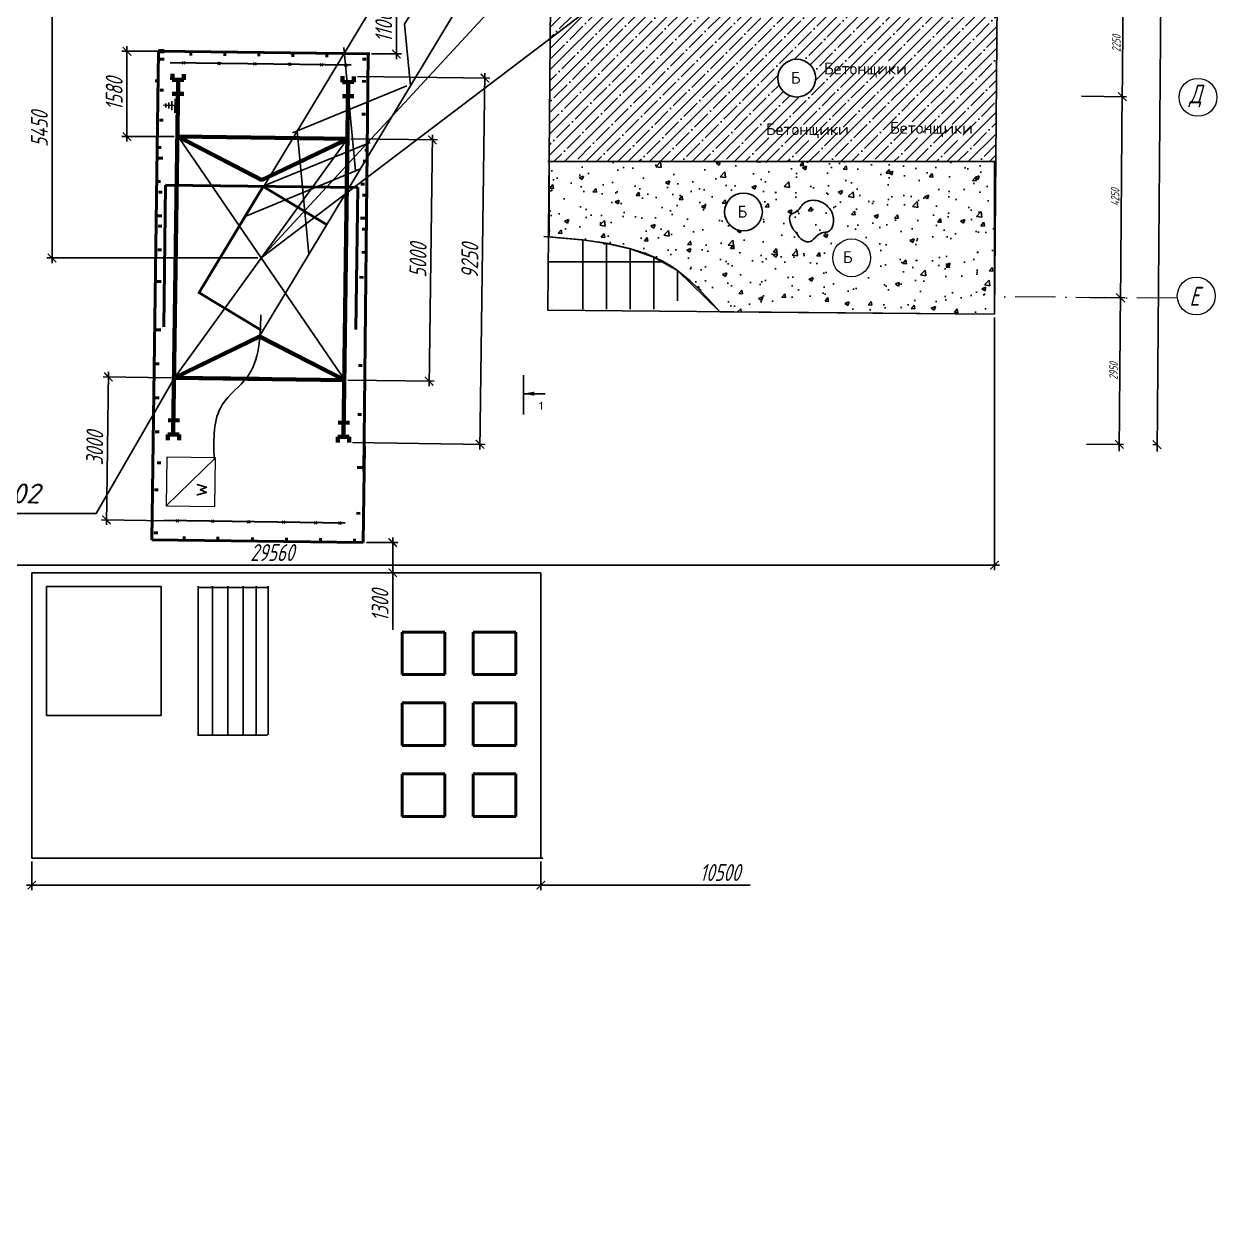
# Model space of a CAD drawing. Header units: millimetres. Extents: x 5763 to 12018931, y 39842 to 3600577.
# Drawn here: x 733478 to 768769, y 884506 to 920194 of the extents above; entities that cross this region are included whole.
import ezdxf

# ---------------------------------------------------------------- set-up
doc = ezdxf.new("R2010")
doc.units = ezdxf.units.MM
doc.linetypes.add('ACAD_ISO10W100', pattern=[18, 12, -3, 0, -3])
doc.linetypes.add('HIDDEN', pattern=[9.525, 6.35, -3.175])
for name, color, linetype in [('!Форматы', 7, 'Continuous'), ('Архитектура', 7, 'Continuous'), ('доп сетки', 120, 'Continuous'), ('Размеры', 7, 'Continuous'), ('тонкие', 2, 'Continuous'), ('штриховка', 7, 'Continuous')]:
    doc.layers.add(name, color=color, linetype=linetype)
for name, color, linetype, lineweight in [('0.25', 7, 'Continuous', 25), ('0.3', 7, 'Continuous', 30), ('0.35', 7, 'Continuous', 35), ('0.5', 7, 'Continuous', 50), ('0.7', 7, 'Continuous', 70), ('основная_02мм', 151, 'Continuous', 20)]:
    doc.layers.add(name, color=color, linetype=linetype, lineweight=lineweight)
doc.styles.add('ISOCPEUR', font='isocpeur.ttf')
doc.styles.get("Standard").update_dxf_attribs({"font": 'romans.shx', "width": 0.7, "oblique": 15, "height": 500})
doc.styles.add('VSSP_ROMANS07', font='romans.shx', dxfattribs={"width": 0.7, "oblique": 15, "height": 250})
doc.styles.add('мой', font='txt.shx', dxfattribs={"width": 0.6, "oblique": 15, "height": 3.5})
doc.dimstyles.new('ISO-25', dxfattribs={"dimtxt": 500, "dimasz": 250, "dimexe": 150, "dimexo": 100, "dimgap": 125, "dimtad": 1, "dimtxsty": 'Standard', "dimblk": 'ARCHTICK', "dimcen": 25, "dimdle": 150, "dimadec": 0, "dimazin": 0, "dimtfac": 1, "dimtmove": 0, "dimatfit": 3, "dimfxl": 1, "dimarcsym": 0})
doc.dimstyles.new('VSSP-100', dxfattribs={"dimscale": 100, "dimtxt": 2.5, "dimasz": 2.5, "dimexe": 1.25, "dimexo": 0.625, "dimtad": 1, "dimdec": 0, "dimrnd": 0.001, "dimzin": 1, "dimtxsty": 'VSSP_ROMANS07', "dimblk": 'OBLIQUE', "dimcen": 2.5, "dimdle": 2, "dimaunit": 1, "dimadec": 3, "dimazin": 2, "dimtfac": 1, "dimtdec": 0, "dimtix": 1, "dimtmove": 2, "dimatfit": 3, "dimldrblk": 'OBLIQUE', "dimfxl": 1.25, "dimtolj": 1, "dimtzin": 0, "dimarcsym": 0})

# ---------------------------------------------------------------- blocks, each defined once
blk = doc.blocks.new('_OBLIQUE')
at = {"color": 0, "linetype": 'ByBlock'}
blk.add_line((-0.5, -0.5), (0.5, 0.5), dxfattribs=at)
blk = doc.blocks.new('*D278')
at = {"layer": 'Defpoints', "color": 0, "transparency": 16777216}
for p in [(767263, 938407), (767001, 907746), (767001, 907746)]:
    blk.add_point(p, dxfattribs=at)
at = {"layer": 'Архитектура', "color": 0, "lineweight": -2, "transparency": 16777216}
for p, q in [((767265, 938607), (767000, 907546)), ((767263, 938407), (767388, 938406)), ((767001, 907746), (766876, 907747))]:
    blk.add_line(p, q, dxfattribs=at)
at = {"layer": 'Архитектура', "color": 0, "lineweight": -2, "transparency": 16777216, "xscale": 250, "yscale": 250, "zscale": 250}
for p, rotation in [((767263, 938407), 89.51016784393425), ((767001, 907746), 269.5101678439343)]:
    blk.add_blockref('_OBLIQUE', p, dxfattribs=dict(at, rotation=rotation))
at = {"layer": 'Архитектура', "color": 0, "lineweight": 20, "transparency": 16777216, "insert": (766945, 923078), "char_height": 250, "attachment_point": 5, "rotation": 89.5102, "style": 'VSSP_ROMANS07'}
blk.add_mtext('\\A1;21900', dxfattribs=at)
blk = doc.blocks.new('*D279')
at = {"layer": 'Defpoints', "color": 0, "transparency": 16777216}
for p in [(767263, 938407), (767001, 907746), (767001, 907746)]:
    blk.add_point(p, dxfattribs=at)
at = {"layer": 'Архитектура', "color": 0, "lineweight": -2, "transparency": 16777216}
for p, q in [((767265, 938607), (767000, 907546)), ((767263, 938407), (767388, 938406)), ((767001, 907746), (766876, 907747))]:
    blk.add_line(p, q, dxfattribs=at)
at = {"layer": 'Архитектура', "color": 0, "lineweight": -2, "transparency": 16777216, "xscale": 250, "yscale": 250, "zscale": 250}
for p, rotation in [((767263, 938407), 89.51016784393425), ((767001, 907746), 269.5101678439343)]:
    blk.add_blockref('_OBLIQUE', p, dxfattribs=dict(at, rotation=rotation))
at = {"layer": 'Архитектура', "color": 0, "lineweight": 20, "transparency": 16777216, "insert": (766945, 923078), "char_height": 250, "attachment_point": 5, "rotation": 89.5102, "style": 'VSSP_ROMANS07'}
blk.add_mtext('\\A1;21900', dxfattribs=at)
blk = doc.blocks.new('*D280')
at = {"layer": 'Defpoints', "color": 0, "transparency": 16777216}
for p in [(765114, 938426), (764816, 929860), (766070, 929849)]:
    blk.add_point(p, dxfattribs=at)
at = {"layer": 'Архитектура', "color": 0, "lineweight": -2, "transparency": 16777216}
for p, q in [((766145, 938617), (766068, 929649)), ((765177, 938425), (766268, 938416)), ((764878, 929860), (766195, 929848))]:
    blk.add_line(p, q, dxfattribs=at)
at = {"layer": 'Архитектура', "color": 0, "lineweight": -2, "transparency": 16777216, "xscale": 250, "yscale": 250, "zscale": 250}
for p, rotation in [((766143, 938417), 89.51016784393425), ((766070, 929849), 269.5101678439343)]:
    blk.add_blockref('_OBLIQUE', p, dxfattribs=dict(at, rotation=rotation))
at = {"layer": 'Архитектура', "color": 0, "lineweight": 20, "transparency": 16777216, "insert": (765919, 934135), "char_height": 250, "width": 65299.15, "attachment_point": 5, "rotation": 89.5102, "style": 'VSSP_ROMANS07'}
blk.add_mtext('\\A1;5865', dxfattribs=at)
blk = doc.blocks.new('*D283')
at = {"layer": 'Defpoints', "color": 0, "transparency": 16777216}
for p in [(764649, 921206), (765444, 918051), (765969, 918046)]:
    blk.add_point(p, dxfattribs=at)
at = {"layer": 'Архитектура', "color": 0, "lineweight": -2, "transparency": 16777216}
for p, q in [((764711, 921206), (766121, 921194)), ((765998, 921395), (765968, 917846)), ((765507, 918050), (766094, 918045))]:
    blk.add_line(p, q, dxfattribs=at)
at = {"layer": 'Архитектура', "color": 0, "lineweight": -2, "transparency": 16777216, "xscale": 250, "yscale": 250, "zscale": 250}
for p, rotation in [((765996, 921195), 89.51016784393425), ((765969, 918046), 269.5101678439343)]:
    blk.add_blockref('_OBLIQUE', p, dxfattribs=dict(at, rotation=rotation))
at = {"layer": 'Архитектура', "color": 0, "lineweight": 20, "transparency": 16777216, "insert": (765795, 919622), "char_height": 250, "width": 65741.77, "attachment_point": 5, "rotation": 89.5102, "style": 'VSSP_ROMANS07'}
blk.add_mtext('\\A1;2250', dxfattribs=at)
blk = doc.blocks.new('*D284')
at = {"layer": 'Defpoints', "color": 0, "transparency": 16777216}
for p in [(764703, 918057), (764949, 912104), (765918, 912095)]:
    blk.add_point(p, dxfattribs=at)
at = {"layer": 'Архитектура', "color": 0, "lineweight": -2, "transparency": 16777216}
for p, q in [((764766, 918057), (766094, 918045)), ((765971, 918246), (765917, 911895)), ((765012, 912103), (766043, 912094))]:
    blk.add_line(p, q, dxfattribs=at)
at = {"layer": 'Архитектура', "color": 0, "lineweight": -2, "transparency": 16777216, "xscale": 250, "yscale": 250, "zscale": 250}
for p, rotation in [((765969, 918046), 89.51016784393425), ((765918, 912095), 269.5101678439343)]:
    blk.add_blockref('_OBLIQUE', p, dxfattribs=dict(at, rotation=rotation))
at = {"layer": 'Архитектура', "color": 0, "lineweight": 20, "transparency": 16777216, "insert": (765756, 915072), "char_height": 250, "width": 61132.49, "attachment_point": 5, "rotation": 89.5102, "style": 'VSSP_ROMANS07'}
blk.add_mtext('\\A1;4250', dxfattribs=at)
blk = doc.blocks.new('*D285')
at = {"layer": 'Defpoints', "color": 0, "transparency": 16777216}
for p in [(765393, 912100), (764852, 907765), (765881, 907756)]:
    blk.add_point(p, dxfattribs=at)
at = {"layer": 'Архитектура', "color": 0, "lineweight": -2, "transparency": 16777216}
for p, q in [((765920, 912295), (765880, 907556)), ((765456, 912099), (766043, 912094)), ((764915, 907764), (766006, 907755))]:
    blk.add_line(p, q, dxfattribs=at)
at = {"layer": 'Архитектура', "color": 0, "lineweight": -2, "transparency": 16777216, "xscale": 250, "yscale": 250, "zscale": 250}
for p, rotation in [((765918, 912095), 89.51016784393425), ((765881, 907756), 269.5101678439343)]:
    blk.add_blockref('_OBLIQUE', p, dxfattribs=dict(at, rotation=rotation))
at = {"layer": 'Архитектура', "color": 0, "lineweight": 20, "transparency": 16777216, "insert": (765712, 909927), "char_height": 250, "attachment_point": 5, "rotation": 89.5102, "style": 'VSSP_ROMANS07'}
blk.add_mtext('\\A1;2950', dxfattribs=at)
blk = doc.blocks.new('_ArchTick')
at = {"color": 0, "linetype": 'ByBlock', "const_width": 0.15}
blk.add_lwpolyline([(-0.5, -0.5), (0.5, 0.5)], dxfattribs=at)
blk = doc.blocks.new('*D294')
at = {"color": 0, "lineweight": -2, "transparency": 16777216}
for p, q in [((745559, 916918), (745460, 909475)), ((743148, 916800), (745707, 916766)), ((743052, 909657), (745612, 909623))]:
    blk.add_line(p, q, dxfattribs=at)
at = {"layer": 'Defpoints', "color": 0, "transparency": 16777216}
for p in [(743048, 916802), (742952, 909659), (745462, 909625)]:
    blk.add_point(p, dxfattribs=at)
at = {"color": 0, "lineweight": -2, "transparency": 16777216, "xscale": 250, "yscale": 250, "zscale": 250}
for p, rotation in [((745557, 916768), 89.23381810494627), ((745462, 909625), 269.2338181049463)]:
    blk.add_blockref('_ArchTick', p, dxfattribs=dict(at, rotation=rotation))
at = {"color": 0, "transparency": 16777216, "insert": (745134, 913202), "char_height": 500, "attachment_point": 5, "rotation": 89.2338}
blk.add_mtext('5000', dxfattribs=at)
blk = doc.blocks.new('*D295')
at = {"color": 0, "lineweight": -2, "transparency": 16777216}
for p, q in [((743338, 918646), (747260, 918595)), ((747112, 918747), (746966, 907608)), ((743195, 907808), (747118, 907756))]:
    blk.add_line(p, q, dxfattribs=at)
at = {"layer": 'Defpoints', "color": 0, "transparency": 16777216}
for p in [(743238, 918647), (743095, 907809), (746968, 907758)]:
    blk.add_point(p, dxfattribs=at)
at = {"color": 0, "lineweight": -2, "transparency": 16777216, "xscale": 250, "yscale": 250, "zscale": 250}
for p, rotation in [((747110, 918597), 89.24858501906947), ((746968, 907758), 269.2485850190694)]:
    blk.add_blockref('_ArchTick', p, dxfattribs=dict(at, rotation=rotation))
at = {"color": 0, "transparency": 16777216, "insert": (746664, 913182), "char_height": 500, "width": 2014.84, "attachment_point": 5, "rotation": 89.2486}
blk.add_mtext('9250', dxfattribs=at)
blk = doc.blocks.new('*D296')
at = {"color": 0, "lineweight": -2, "transparency": 16777216}
for p, q in [((740392, 920896), (734154, 920896)), ((734304, 913122), (734304, 921046)), ((740392, 913272), (734154, 913272))]:
    blk.add_line(p, q, dxfattribs=at)
at = {"layer": 'Defpoints', "color": 0, "transparency": 16777216}
for p in [(734304, 920896), (740492, 920896), (740492, 913272)]:
    blk.add_point(p, dxfattribs=at)
at = {"color": 0, "lineweight": -2, "transparency": 16777216, "xscale": 250, "yscale": 250, "zscale": 250}
for p, rotation in [((734304, 920896), 90), ((734304, 913272), 270)]:
    blk.add_blockref('_ArchTick', p, dxfattribs=dict(at, rotation=rotation))
at = {"color": 0, "transparency": 16777216, "insert": (733929, 917084), "char_height": 500, "attachment_point": 5, "rotation": 90}
blk.add_mtext('5450', dxfattribs=at)
blk = doc.blocks.new('*D297')
at = {"color": 0, "lineweight": -2, "transparency": 16777216}
for p, q in [((737921, 919389), (736369, 919389)), ((736519, 916716), (736519, 919539)), ((737921, 916866), (736369, 916866))]:
    blk.add_line(p, q, dxfattribs=at)
at = {"layer": 'Defpoints', "color": 0, "transparency": 16777216}
for p in [(736519, 919389), (738021, 919389), (738021, 916866)]:
    blk.add_point(p, dxfattribs=at)
at = {"color": 0, "lineweight": -2, "transparency": 16777216, "xscale": 250, "yscale": 250, "zscale": 250}
for p, rotation in [((736519, 919389), 90), ((736519, 916866), 270)]:
    blk.add_blockref('_ArchTick', p, dxfattribs=dict(at, rotation=rotation))
at = {"color": 0, "transparency": 16777216, "insert": (736144, 918127), "char_height": 500, "attachment_point": 5, "rotation": 90}
blk.add_mtext('1580', dxfattribs=at)
blk = doc.blocks.new('*D298')
at = {"color": 0, "lineweight": -2, "transparency": 16777216}
for p, q in [((737825, 909727), (735820, 909754)), ((735972, 909902), (735911, 905370)), ((737769, 905496), (735763, 905522))]:
    blk.add_line(p, q, dxfattribs=at)
at = {"layer": 'Defpoints', "color": 0, "transparency": 16777216}
for p in [(737925, 909726), (735913, 905520), (737869, 905494)]:
    blk.add_point(p, dxfattribs=at)
at = {"color": 0, "lineweight": -2, "transparency": 16777216, "xscale": 250, "yscale": 250, "zscale": 250}
for p, rotation in [((735970, 909752), 89.23381810494524), ((735913, 905520), 269.2338181049453)]:
    blk.add_blockref('_ArchTick', p, dxfattribs=dict(at, rotation=rotation))
at = {"color": 0, "transparency": 16777216, "insert": (735566, 907641), "char_height": 500, "attachment_point": 5, "rotation": 89.2338}
blk.add_mtext('3000', dxfattribs=at)
blk = doc.blocks.new('*D299')
at = {"color": 0, "lineweight": -2, "transparency": 16777216}
for p, q in [((743611, 904848), (744534, 904848)), ((744384, 904998), (744384, 903956)), ((743611, 903956), (744534, 903956)), ((744384, 903956), (744384, 902264))]:
    blk.add_line(p, q, dxfattribs=at)
at = {"layer": 'Defpoints', "color": 0, "transparency": 16777216}
for p in [(743511, 904848), (743511, 903956), (744384, 903956)]:
    blk.add_point(p, dxfattribs=at)
at = {"color": 0, "lineweight": -2, "transparency": 16777216, "xscale": 250, "yscale": 250, "zscale": 250}
for p, rotation in [((744384, 904848), 90), ((744384, 903956), 270)]:
    blk.add_blockref('_ArchTick', p, dxfattribs=dict(at, rotation=rotation))
at = {"color": 0, "transparency": 16777216, "insert": (744009, 902985), "char_height": 500, "attachment_point": 5, "rotation": 90}
blk.add_mtext('1300', dxfattribs=at)
blk = doc.blocks.new('*D300')
at = {"color": 0, "lineweight": -2, "transparency": 16777216}
for p, q in [((762190, 911510), (762190, 904028)), ((719707, 907534), (719707, 904028)), ((719557, 904178), (762340, 904178))]:
    blk.add_line(p, q, dxfattribs=at)
at = {"layer": 'Defpoints', "color": 0, "transparency": 16777216}
for p in [(762190, 911610), (719707, 907634), (762190, 904178)]:
    blk.add_point(p, dxfattribs=at)
at = {"color": 0, "lineweight": -2, "transparency": 16777216, "xscale": 250, "yscale": 250, "zscale": 250, "rotation": 180}
blk.add_blockref('_ArchTick', (719707, 904178), dxfattribs=at)
at = {"color": 0, "lineweight": -2, "transparency": 16777216, "xscale": 250, "yscale": 250, "zscale": 250}
blk.add_blockref('_ArchTick', (762190, 904178), dxfattribs=at)
at = {"color": 0, "transparency": 16777216, "insert": (740818, 904553), "char_height": 500, "attachment_point": 5}
blk.add_mtext('29560', dxfattribs=at)
blk = doc.blocks.new('*D303')
at = {"color": 0, "lineweight": -2, "transparency": 16777216}
for p, q in [((743773, 920869), (744643, 920869)), ((744493, 919160), (744493, 921019)), ((743758, 919310), (744643, 919310))]:
    blk.add_line(p, q, dxfattribs=at)
at = {"layer": 'Defpoints', "color": 0, "transparency": 16777216}
for p in [(743673, 920869), (744493, 920869), (743658, 919310)]:
    blk.add_point(p, dxfattribs=at)
at = {"color": 0, "lineweight": -2, "transparency": 16777216, "xscale": 250, "yscale": 250, "zscale": 250}
for p, rotation in [((744493, 920869), 90), ((744493, 919310), 270)]:
    blk.add_blockref('_ArchTick', p, dxfattribs=dict(at, rotation=rotation))
at = {"color": 0, "transparency": 16777216, "insert": (744118, 920090), "char_height": 500, "attachment_point": 5, "rotation": 90}
blk.add_mtext('1100', dxfattribs=at)
blk = doc.blocks.new('*D304')
at = {"color": 0, "lineweight": -2, "transparency": 16777216}
for p, q in [((733702, 895411), (733702, 894558)), ((748765, 895411), (748765, 894558)), ((733552, 894708), (748765, 894708)), ((748765, 894708), (754957, 894708))]:
    blk.add_line(p, q, dxfattribs=at)
at = {"layer": 'Defpoints', "color": 0, "transparency": 16777216}
for p in [(733702, 895511), (748765, 895511), (748765, 894708)]:
    blk.add_point(p, dxfattribs=at)
at = {"color": 0, "lineweight": -2, "transparency": 16777216, "xscale": 250, "yscale": 250, "zscale": 250, "rotation": 180}
blk.add_blockref('_ArchTick', (733702, 894708), dxfattribs=at)
at = {"color": 0, "lineweight": -2, "transparency": 16777216, "xscale": 250, "yscale": 250, "zscale": 250}
blk.add_blockref('_ArchTick', (748765, 894708), dxfattribs=at)
at = {"color": 0, "transparency": 16777216, "insert": (754069, 895083), "char_height": 500, "attachment_point": 5}
blk.add_mtext('10500', dxfattribs=at)

msp = doc.modelspace()

# ---------------------------------------------------------------- hatches: boundary and pattern name
h = msp.add_hatch()
h.set_pattern_fill('ANSI35', color=256, scale=70)
h.set_pattern_definition([(45, (266763.5, 523314.35), (-314.30896, 314.30896), []), (45, (267077.8, 523314.35), (-314.30896, 314.30896), [555.625, -111.125, 0, -111.125])])
h.paths.add_polyline_path([(749050.59487, 920613.12833), (749012.24229, 916127.12681), (762190.11059, 916127.12681), (762228.68414, 916127.12681), (762229.20715, 916188.3016), (762266.10116, 920500.14378)])
h.paths.add_polyline_path([(756898.24869, 918596.06455, -1), (755778.24869, 918596.06455, -1)], flags=16)
h.paths.add_polyline_path([(758978.16042, 916720.85377), (761568.16042, 916720.85377), (761568.16042, 917560.85377), (758978.16042, 917560.85377)], flags=24)
h.paths.add_polyline_path([(755304.25545, 916680.93699), (757894.25545, 916680.93699), (757894.25545, 917520.93699), (755304.25545, 917520.93699)], flags=24)
h.paths.add_polyline_path([(757021.40778, 918477.22429), (759611.40778, 918477.22429), (759611.40778, 919317.22429), (757021.40778, 919317.22429)], flags=24)
h.paths.add_polyline_path([(756041.88231, 918202.88451), (756496.88231, 918202.88451), (756496.88231, 919042.88451), (756041.88231, 919042.88451)], flags=8)
h = msp.add_hatch()
h.set_pattern_fill('AR-CONC', color=256, scale=7)
h.set_pattern_definition([(50, (266763.5, 523314.4), (1275.2927, -111.5736), [133.35, -1466.85]), (355, (266763.5, 523314.4), (-246.704, 1337.398), [106.68, -1173.484]), (100.45144, (266869.8, 523305), (1028.5887, 1225.8243), [113.33, -1246.6317]), (46.1842, (266763.5, 523670), (1897.5533, -294.2963), [200.025, -2200.275]), (96.63556, (266921.6, 523645.4), (1661.829, 1731.983), [169.995, -1869.949]), (351.18415, (266763.5, 523670), (1661.829, 1731.983), [160.02, -1760.218]), (21, (266941.3, 523581), (1061.3007, -715.8564), [133.35, -1466.85]), (326, (266941.3, 523581), (432.6142, 1289.3158), [106.68, -1173.48]), (71.45144, (267029.7, 523521.4), (1493.915, 573.4594), [113.33, -1246.6296]), (37.5, (266763.5, 523314.35), (21.62022, 591.88527), [0, -1159.256, 0, -1191.26, 0, -1177.925]), (7.5, (266763.5, 523314.35), (467.73764, 701.264), [0, -679.196, 0, -1132.586, 0, -448.945]), (327.5, (266367, 523314.35), (949.13417, -40.1012), [0, -444.5, 0, -1386.84, 0, -1840.23]), (317.5, (266189.2, 523314.35), (1036.9043, 177.9854), [0, -577.85, 0, -921.004, 0, -1306.83])])
edge = h.paths.add_edge_path()
edge.add_line((762190.11059, 916127.12681), (749012.24229, 916127.12681))
edge.add_line((749012.24229, 916127.12681), (749012.24229, 913893.93088))
edge.add_spline(control_points=[(749012.24229, 913893.93088), (749344.63959, 913869.01619), (749677.11496, 913842.53386), (750010.16712, 913804.4684)], knot_values=[224.5611849852, 224.5611849852, 224.5611849852, 224.5611849852, 1659.2477262011, 1659.2477262011, 1659.2477262011, 1659.2477262011], degree=3, periodic=0)
edge.add_spline(control_points=[(750010.16712, 913804.4684), (750215.58491, 913780.99063), (751104.01092, 913660.52135), (752094.85288, 913387.44894), (752733.67872, 912954.61356), (752810.16712, 912898.72164)], knot_values=[1659.2477262011, 1659.2477262011, 1659.2477262011, 1659.2477262011, 2544.1245399561, 5482.2310219152, 5893.0114795834, 5893.0114795834, 5893.0114795834, 5893.0114795834], degree=3, periodic=0)
edge.add_line((750709.98203, 913703.83725), (750710.16712, 913703.81064))
edge.add_line((750710.16712, 913703.81064), (750710.28523, 913703.78353))
edge.add_spline(control_points=[(752810.16712, 912898.72164), (752733.67872, 912954.61356), (752094.85288, 913387.44894), (751104.01092, 913660.52135), (750215.58491, 913780.99063), (750010.16712, 913804.4684)], knot_values=[1659.2477262011, 1659.2477262011, 1659.2477262011, 1659.2477262011, 2070.0281838693, 5008.1346658284, 5893.0114795834, 5893.0114795834, 5893.0114795834, 5893.0114795834], degree=3, periodic=0)
edge.add_line((751410.16712, 913547.85446), (751410.16712, 913547.71142))
edge.add_spline(control_points=[(750010.16712, 913804.4684), (750215.58491, 913780.99063), (751104.01092, 913660.52135), (752094.85288, 913387.44894), (752733.67872, 912954.61356), (752810.16712, 912898.72164)], knot_values=[1659.2477262011, 1659.2477262011, 1659.2477262011, 1659.2477262011, 2544.1245399561, 5482.2310219152, 5893.0114795834, 5893.0114795834, 5893.0114795834, 5893.0114795834], degree=3, periodic=0)
edge.add_spline(control_points=[(752810.16712, 912898.72164), (753272.71838, 912560.72424), (753666.84211, 912120.34602), (754060.96583, 911679.96781)], knot_values=[5893.0114795834, 5893.0114795834, 5893.0114795834, 5893.0114795834, 8377.1401201609, 8377.1401201609, 8377.1401201609, 8377.1401201609], degree=3, periodic=0)
edge.add_line((754060.96583, 911679.96781), (762190.11059, 911610.46857))
edge.add_line((762190.11059, 911610.46857), (762190.11059, 916127.12681))
h.paths.add_polyline_path([(758521.77876, 913275.86891, -1), (757401.77876, 913275.86891, -1)], flags=16)
h.paths.add_polyline_path([(754201.05506, 914635.11968, -1), (755321.05506, 914635.11968, -1)], flags=16)
h.paths.add_polyline_path([(757581.5919, 912894.63667), (758036.5919, 912894.63667), (758036.5919, 913734.63667), (757581.5919, 913734.63667)], flags=8)
h.paths.add_polyline_path([(754464.68869, 914241.93964), (754919.68869, 914241.93964), (754919.68869, 915081.93964), (754464.68869, 915081.93964)], flags=8)

# ---------------------------------------------------------------- linework, layer by layer
at = {"layer": '!Форматы', "lineweight": 20}
for p, q in [((762240.02012, 917448.25521), (762243.27942, 917829.48791)), ((762229.20715, 916188.3016), (762227.03169, 915933.84359))]:
    msp.add_line(p, q, dxfattribs=at)
for p, q in [((744735.7579, 920194.08615), (753558.1355, 934827.25971)), ((752299.098, 926053.92487), (740492.49305, 913272.10507)), ((740492.49305, 913272.10507), (752663.10979, 922520.31731)), ((744910.77337, 918369.65396), (744735.7579, 920194.08615)), ((743285.19826, 915848.38609), (742935.16009, 919497.32573)), ((741415.08127, 916976.05786), (744805.52532, 918369.67777)), ((738033.83803, 916865.51443), (742964.85582, 909658.66138)), ((741905.37333, 913384.76866), (741555.33516, 917033.70831)), ((737925.30644, 909726.05625), (743047.78016, 916801.71714)), ((748974.59355, 916127.12681), (762228.68414, 916127.12681)), ((749012.24229, 916127.12681), (749012.24229, 913893.93088)), ((762190.11059, 916127.12681), (749012.24229, 916127.12681)), ((762190.11059, 911610.46857), (762190.11059, 916127.12681)), ((740035.25634, 914512.44044), (743425.70039, 915906.06035)), ((749012.24229, 913893.93088), (749012.24229, 913893.93088)), ((749012.24229, 913893.93088), (750010.16712, 913804.4684)), ((750010.16712, 913804.4684), (750710.16712, 913703.81064)), ((750710.16712, 913703.81064), (751410.16712, 913543.15626)), ((751410.16712, 913543.15626), (752110.16712, 913294.73633)), ((752110.16712, 913294.73633), (752810.16712, 912898.72164)), ((752810.16712, 912898.72164), (754060.96583, 911679.96781)), ((754060.96583, 911679.96781), (762190.11059, 911610.46857)), ((735611.50598, 905712.87502), (737925.30644, 909726.05625)), ((748250.09646, 909255.14719), (748250.09646, 909808.37993)), ((748250.09646, 909808.37993), (748250.09646, 908643.52728)), ((729278.54876, 905712.87502), (735611.50598, 905712.87502)), ((733702.14946, 903956.18607), (735471.74683, 903956.18607)), ((734141.5486, 903550.04652), (737534.67206, 903550.04652)), ((734141.5486, 899729.28129), (734141.5486, 903550.04652)), ((737534.67206, 903550.04652), (737534.67206, 899729.28129)), ((737534.67206, 899729.28129), (734141.5486, 899729.28129))]:
    msp.add_line(p, q)
at = {"linetype": 'HIDDEN', "ltscale": 100}
msp.add_line((749115.78531, 911862.25122), (749115.78531, 911862.25122), dxfattribs=at)
at = {"layer": '0.25'}
for p, q in [((737845.67988, 917646.55089), (737849.31286, 917918.21252)), ((737937.6392, 917566.66793), (737943.20129, 917982.58149)), ((738020.8665, 917787.21343), (737604.33372, 917792.78381)), ((737671.70044, 917730.72774), (737673.2201, 917844.36263)), ((737758.8887, 917694.04453), (737761.3265, 917876.33407)), ((740566.20791, 915407.41896), (743716.81984, 916689.7392)), ((738630.07232, 903561.41325), (738630.07232, 899163.08282)), ((738632.08861, 903519.16728), (740679.32414, 903519.16728)), ((739055.9685, 903561.41325), (739055.9685, 899163.08282)), ((739505.52526, 903561.41325), (739505.52526, 899163.08282)), ((739955.08274, 903561.41325), (739955.08274, 899163.08282)), ((740342.64769, 903561.41325), (740342.64769, 899163.08282)), ((740694.13932, 903561.41325), (740694.13932, 899163.08282)), ((738611.27127, 899151.95744), (740681.43823, 899151.95744))]:
    msp.add_line(p, q, dxfattribs=at)
at = {"layer": '0.25', "end_tangent": (0.9994878397, 0.0320009102)}
msp.add_spline([(739102.76089, 907329.80672), (739342.15225, 908928.91547), (740085.13365, 909759.02562), (740483.33691, 911589.35681)], degree=3, dxfattribs=at)
at = {"layer": '0.3'}
for p, q in [((733702.14946, 895510.5967), (733702.14946, 903956.18607)), ((733702.14946, 903956.18607), (748765.08044, 903956.18607)), ((748765.08044, 903956.18607), (748765.08044, 895510.5967)), ((748822.14946, 895510.5967), (733702.14946, 895510.5967))]:
    msp.add_line(p, q, dxfattribs=at)
at = {"layer": '0.35'}
for p, q in [((743155.47484, 918980.20562), (737798.44384, 919051.84624)), ((742974.21131, 905425.96188), (737617.18031, 905497.60249))]:
    msp.add_line(p, q, dxfattribs=at)
at = {"layer": '0.5', "color": 7, "linetype": 'Continuous', "lineweight": -2}
for p, q in [((752856.906, 935778.97799), (738665.21284, 912240.02757)), ((754876.30575, 934899.47307), (740411.67551, 910911.50832))]:
    msp.add_line(p, q, dxfattribs=at)
at = {"layer": '0.5'}
for p, q in [((737260.16081, 904930.44976), (737453.93665, 919393.44872)), ((737453.93665, 919393.44872), (743657.67051, 919310.48498)), ((737454.33849, 919396.74465), (743704.71818, 919311.89867)), ((738405.82247, 919269.22918), (738407.31318, 919380.69903)), ((738407.71245, 919383.80304), (738406.22174, 919272.33319)), ((739413.73235, 919255.75021), (739415.22305, 919367.22006)), ((739415.62233, 919370.32407), (739414.13162, 919258.85422)), ((740421.64222, 919242.27123), (740423.13293, 919353.74108)), ((740423.5322, 919356.84509), (740422.0415, 919245.37525)), ((741429.5521, 919228.79226), (741431.04281, 919340.26211)), ((741431.44208, 919343.36612), (741429.95137, 919231.89627)), ((742439.35195, 919329.88714), (742437.86125, 919218.4173)), ((737618.04674, 919159.80336), (737506.57689, 919161.29407)), ((742437.46197, 919215.31329), (742438.95268, 919326.78313)), ((743600.68733, 919155.31996), (743489.21749, 919156.81066)), ((743532.40505, 906964.35238), (743657.67051, 919310.48498)), ((737469.30232, 918515.81771), (737357.82251, 918515.81771)), ((743591.92286, 918499.94378), (743480.45301, 918501.43448)), ((737605.75965, 918241.01857), (737494.28981, 918242.50928)), ((737593.8081, 917347.32378), (737482.33825, 917348.81449)), ((743578.97535, 917531.77473), (743467.5055, 917533.26544)), ((737527.61791, 916539.50929), (737416.14806, 916541)), ((737578.80171, 916225.19882), (737467.33186, 916226.68953)), ((737578.80171, 916225.19882), (737467.33186, 916226.68953)), ((743616.10286, 916139.6329), (743504.63301, 916141.12361)), ((743616.10286, 916139.6329), (743504.63301, 916141.12361)), ((743665.31888, 916462.10164), (743553.84903, 916463.59235)), ((737514.13894, 915531.59942), (737402.66909, 915533.09012)), ((743551.5692, 915455.68761), (743440.09935, 915457.17832)), ((737565.32273, 915217.28894), (737453.85288, 915218.77965)), ((737565.32273, 915217.28894), (737453.85288, 915218.77965)), ((743296.52717, 911154.4511), (743352.68956, 915354.07558)), ((743602.62388, 915131.72302), (743491.15404, 915133.21373)), ((743602.62388, 915131.72302), (743491.15404, 915133.21373)), ((737500.65996, 914523.68954), (737389.19012, 914525.18025)), ((737556.39489, 914522.94419), (737444.92504, 914524.43489)), ((743538.09022, 914447.77774), (743426.62038, 914449.26844)), ((743593.82515, 914447.03238), (743482.3553, 914448.52309)), ((737551.84376, 914209.37907), (737440.37391, 914210.86977)), ((743589.14491, 914123.81315), (743477.67506, 914125.30385)), ((737542.91591, 913515.03431), (737431.44607, 913516.52502)), ((743580.34617, 913439.12251), (743468.87633, 913440.61321)), ((737529.95699, 912572.7639), (737418.48714, 912574.25461)), ((743514.34129, 912698.66882), (743402.87144, 912700.15953)), ((737468.94459, 911146.21977), (737357.46478, 911146.21977)), ((737524.6845, 911146.21977), (737413.20469, 911146.21977)), ((737468.94459, 910138.21977), (737357.46478, 910138.21977)), ((743479.49409, 910092.919), (743368.02424, 910094.40971)), ((737468.94459, 909130.21977), (737357.46478, 909130.21977)), ((743460.08934, 908641.90034), (743348.61949, 908643.39105)), ((737468.94459, 908122.21977), (737357.46478, 908122.21977)), ((743510.93344, 904848.11547), (743543.96184, 907690.78321)), ((737524.6845, 907211.20616), (737413.20469, 907211.20616)), ((743439.05717, 907069.18937), (743327.58732, 907070.68008)), ((743494.79209, 907068.44402), (743383.32224, 907069.93473)), ((737447.5076, 906407.49095), (737336.03775, 906408.98166)), ((743420.93065, 905713.75259), (743309.4608, 905715.24329)), ((737430.53299, 905138.19019), (737319.06314, 905139.68089)), ((737260.5201, 904930.44502), (743510.93344, 904848.11547)), ((738213.89919, 904917.88725), (738215.3899, 905029.3571)), ((739204.27293, 904904.64279), (739205.76364, 905016.11264)), ((740229.71894, 904890.9293), (740231.20965, 905002.39915)), ((741237.62882, 904877.45033), (741239.11953, 904988.92018)), ((742245.54683, 904864.58004), (742247.03754, 904976.04988)), ((743253.45671, 904851.10106), (743254.94742, 904962.57091)), ((745925.04454, 902200.72943), (744665.04454, 902200.72943)), ((744665.04454, 902200.72943), (744665.04454, 900940.72943)), ((745925.04454, 900940.72943), (745925.04454, 902200.72943)), ((746764.86227, 902200.72943), (748024.86227, 902200.72943)), ((746764.86227, 900940.72943), (746764.86227, 902200.72943)), ((748024.86227, 902200.72943), (748024.86227, 900940.72943)), ((744665.04454, 900940.72943), (745925.04454, 900940.72943)), ((748024.86227, 900940.72943), (746764.86227, 900940.72943)), ((744665.04454, 900100.72943), (744665.04454, 898840.72943)), ((745925.04454, 900100.72943), (744665.04454, 900100.72943)), ((745925.04454, 898840.72943), (745925.04454, 900100.72943)), ((746764.86227, 898840.72943), (746764.86227, 900100.72943)), ((746764.86227, 900100.72943), (748024.86227, 900100.72943)), ((748024.86227, 900100.72943), (748024.86227, 898840.72943)), ((744665.04454, 898840.72943), (745925.04454, 898840.72943)), ((748024.86227, 898840.72943), (746764.86227, 898840.72943)), ((745925.04454, 898000.72943), (744665.04454, 898000.72943)), ((744665.04454, 898000.72943), (744665.04454, 896740.72943)), ((745925.04454, 896740.72943), (745925.04454, 898000.72943)), ((746764.86227, 898000.72943), (748024.86227, 898000.72943)), ((746764.86227, 896740.72943), (746764.86227, 898000.72943)), ((748024.86227, 898000.72943), (748024.86227, 896740.72943)), ((744665.04454, 896740.72943), (745925.04454, 896740.72943)), ((748024.86227, 896740.72943), (746764.86227, 896740.72943))]:
    msp.add_line(p, q, dxfattribs=at)
at = {"layer": '0.5', "color": 7, "linetype": 'Continuous'}
for p, q in [((737608.28886, 911230.52102), (737664.45125, 915430.1455)), ((737664.45125, 915430.1455), (743352.68956, 915354.07558)), ((740551.60123, 915391.33577), (738655.27999, 912246.0161)), ((740551.60123, 915391.33577), (742421.96646, 914263.68781)), ((738625.86494, 912263.75051), (740496.23016, 911136.10256))]:
    msp.add_line(p, q, dxfattribs=at)
at = {"layer": '0.7'}
for p, q in [((737453.93665, 919393.44872), (737621.92163, 919391.20222)), ((737862.66662, 918547.90758), (737864.91312, 918715.89256)), ((737863.06846, 918551.20351), (737865.31496, 918719.18849)), ((738198.63658, 918543.41459), (738200.88308, 918711.39957)), ((738199.03842, 918546.71052), (738201.28492, 918714.6955)), ((742899.02398, 918480.5554), (742901.27048, 918648.54038)), ((742899.42582, 918483.85133), (742901.67232, 918651.83631)), ((743234.99394, 918476.06241), (743237.24043, 918644.04739)), ((743235.39578, 918479.35834), (743237.64227, 918647.34332)), ((738030.6516, 918545.66109), (737862.66662, 918547.90758)), ((738199.03842, 918546.71052), (737863.06846, 918551.20351)), ((737890.24386, 908046.46797), (738030.6516, 918545.66109)), ((738030.6516, 918545.66109), (738198.63658, 918543.41459)), ((743067.00896, 918478.30891), (742899.02398, 918480.5554)), ((743235.39578, 918479.35834), (742899.42582, 918483.85133)), ((743070.20098, 918478.26622), (742929.79323, 907979.0731)), ((738193.42218, 918126.74807), (737857.45222, 918131.24106)), ((738031.26281, 918125.66153), (737863.27783, 918127.90803)), ((738031.26281, 918125.66153), (738199.24779, 918123.41504)), ((743229.77954, 918059.39589), (742893.80958, 918063.88888)), ((743067.62017, 918058.30935), (742899.63519, 918060.55585)), ((743067.62017, 918058.30935), (743235.60515, 918056.06285)), ((738020.78613, 916865.68897), (743060.33551, 916798.2941)), ((740511.11323, 915572.27268), (738020.78613, 916865.68897)), ((738027.40501, 916868.85559), (743066.95439, 916801.46071)), ((740517.73211, 915575.43929), (738027.40501, 916868.85559)), ((740498.06134, 915572.44723), (743060.33551, 916798.2941)), ((740504.68021, 915575.61384), (743066.95439, 916801.46071)), ((740449.33098, 910952.41465), (737925.30644, 909726.05625)), ((740436.27908, 910952.58919), (742964.85582, 909658.66138)), ((737925.30644, 909726.05625), (742964.85582, 909658.66138)), ((737735.07356, 908468.58064), (738071.04352, 908464.08765)), ((742767.38358, 908401.28259), (743103.35354, 908396.7896)), ((737729.45732, 908048.6182), (737727.21083, 907880.63322)), ((737729.45732, 908048.6182), (738065.42728, 908044.12521)), ((738065.42728, 908044.12521), (738063.18078, 907876.14023)), ((742761.76734, 907981.32014), (742759.52085, 907813.33516)), ((742761.76734, 907981.32014), (743097.7373, 907976.82715)), ((743097.7373, 907976.82715), (743095.49081, 907808.84217))]:
    msp.add_line(p, q, dxfattribs=at)
at = {"layer": '0.7', "color": 7}
for p, q in [((737925.30644, 909726.05625), (740449.33098, 910952.41465)), ((740442.81091, 910949.24671), (737925.30644, 909726.05625)), ((742964.85582, 909658.66138), (740449.24458, 910945.95446)), ((740449.24458, 910945.95446), (742964.85582, 909658.66138)), ((737925.30644, 909726.05625), (740432.48226, 909692.5273))]:
    msp.add_line(p, q, dxfattribs=at)
at = {"layer": 'Архитектура', "color": 7, "linetype": 'ACAD_ISO10W100', "lineweight": 20, "ltscale": 100}
msp.add_line((767598.32932, 912080.85045), (762180.52755, 912127.16936), dxfattribs=at)
at = {"layer": 'Архитектура', "color": 7, "lineweight": 18}
msp.add_line((758592.24207, 911641.22814), (760566.16994, 911624.35226), dxfattribs=at)
at = {"layer": 'Архитектура', "color": 7, "lineweight": 25}
msp.add_lwpolyline([(762279.15782, 922026.09005), (762190.11059, 911610.46857), (748974.59355, 911723.4532), (749052.39018, 920823.12065), (733036.97547, 920960.04271), (732922.07877, 907520.87641), (719706.56173, 907633.86104), (719977.53043, 939328.3602), (745484.60042, 939110.29026)], dxfattribs=at)
at = {"layer": 'Архитектура', "color": 7, "lineweight": 20}
for centre in [(768209.18809, 918027.24547), (768158.9195, 912147.46035)]:
    msp.add_circle(centre, 560, dxfattribs=at)
at = {"layer": 'доп сетки', "color": 0}
for p, q in [((759270.3559, 917317.53268), (759270.3559, 917317.53268)), ((756813.69331, 916746.7236), (756813.69331, 916746.7236)), ((757442.31123, 916118.10568), (757442.31123, 916118.10568))]:
    msp.add_line(p, q, dxfattribs=at)
msp.add_open_spline([(756125.79232, 914435.60864), (756142.15601, 914286.99598), (756203.03617, 914156.46973), (756289.89645, 914052.25512), (756326.90646, 914007.85067), (756366.44483, 913949.96027), (756452.08426, 913824.57066), (756785.31872, 913656.21419), (756968.19178, 914056.06961), (757300.85775, 914018.19558), (757454.21256, 914291.58054), (757412.11174, 914688.81969), (757033.41307, 915018.31453), (756519.33901, 914966.61448), (756387.37219, 914627.83708), (756149.08194, 914573.81014), (756128.38375, 914476.79193), (756126.09033, 914444.44697), (756125.79232, 914435.60864)], degree=3, knots=[24.3406163507, 24.3406163507, 24.3406163507, 24.3406163507, 26.0165450122, 27.260793737, 27.260793737, 27.260793737, 28.7852067225, 30.562646258, 33.9083929554, 35.3634780982, 36.9028817178, 39.7534862481, 43.4279471664, 46.506259466, 49.0969625537, 50.432183715, 50.9222889334, 51.1072700467, 51.1072700467, 51.1072700467, 51.1072700467], dxfattribs=at)
msp.add_spline([(748856.16282, 913905.55321), (750627.19574, 913718.46619), (752574.77915, 913057.53579), (754060.96583, 911679.96781)], degree=3, dxfattribs=at)
at = {"layer": 'основная_02мм', "color": 7}
msp.add_line((737681.54942, 905939.05623), (739137.64137, 907356.71692), dxfattribs=at)
msp.add_lwpolyline([(737681.54942, 905939.05623), (739118.42574, 905919.8406), (739137.64137, 907356.71692), (737700.76505, 907375.93255)], close=True, dxfattribs=at)
at = {"layer": 'Размеры', "color": 0}
msp.add_line((748250.09646, 909255.14719), (748890.09646, 909255.14719), dxfattribs=at)
msp.add_lwpolyline([(748250.09646, 909255.14719, 0, 120, 0), (748570.09646, 909255.14719, 120, 120, 0)], format="xyseb", dxfattribs=at)
for centre in [(756338.24869, 918596.06455), (754761.05506, 914635.11968)]:
    msp.add_circle(centre, 560, dxfattribs=at)
at = {"layer": 'Размеры', "color": 0, "lineweight": 20}
msp.add_circle((757961.77876, 913275.86891), 560, dxfattribs=at)
at = {"layer": 'тонкие', "color": 0}
for p, q in [((750010.16712, 911757.15021), (750010.16712, 913805.05981)), ((750710.16712, 911757.15021), (750710.16712, 913703.81064)), ((751410.16712, 911757.15021), (751410.16712, 913543.15626)), ((752110.16712, 911757.15021), (752110.16712, 913294.73633)), ((748974.59355, 913157.15021), (752396.59381, 913157.15021)), ((752810.16712, 912002.15021), (752810.16712, 912906.35875))]:
    msp.add_line(p, q, dxfattribs=at)
at = {"layer": 'штриховка'}
for p, q in [((738232.60752, 919084.94571), (738153.76978, 919008.18877)), ((738154.81018, 919085.98611), (738231.56712, 919007.14837)), ((739282.51364, 919070.90511), (739203.6759, 918994.14817)), ((739204.7163, 919071.94551), (739281.47324, 918993.10777)), ((740341.87234, 919056.7381), (740263.03461, 918979.98116)), ((740264.075, 919057.7785), (740340.83194, 918978.94076)), ((741374.99479, 919042.92196), (741296.15706, 918966.16502)), ((741297.19746, 919043.96235), (741373.9544, 918965.12462)), ((742316.75203, 919030.32765), (742237.91429, 918953.57071)), ((742238.95469, 919031.36805), (742315.71163, 918952.53031)), ((743040.64058, 919020.64695), (742961.80285, 918943.89001)), ((742962.84325, 919021.68735), (743039.60019, 918942.84961)), ((738051.34399, 905530.70196), (737972.50625, 905453.94502)), ((737973.54665, 905531.74236), (738050.30359, 905452.90463)), ((739101.25011, 905516.66137), (739022.41237, 905439.90443)), ((739023.45277, 905517.70176), (739100.20971, 905438.86403)), ((740160.60881, 905502.49436), (740081.77108, 905425.73742)), ((740082.81147, 905503.53476), (740159.56841, 905424.69702)), ((741193.73127, 905488.67821), (741114.89353, 905411.92127)), ((741115.93393, 905489.71861), (741192.69087, 905410.88087)), ((742135.4885, 905476.08391), (742056.65076, 905399.32697)), ((742057.69116, 905477.12431), (742134.4481, 905398.28657)), ((742859.37706, 905466.40321), (742780.53932, 905389.64627)), ((742781.57972, 905467.4436), (742858.33666, 905388.60587))]:
    msp.add_line(p, q, dxfattribs=at)

# ---------------------------------------------------------------- texts
at = {"lineweight": 20, "char_height": 350, "attachment_point": 1, "style": 'ISOCPEUR'}
for s, width, insert in [('Бетонщики', 38.3429073, (757143.90778, 919054.72429)), ('Б', 3.7468513, (756164.38231, 918780.38451)), ('Бетонщики', 38.3429073, (755426.75545, 917258.43699)), ('Бетонщики', 38.3429073, (759100.66042, 917298.35377)), ('Б', 3.7468513, (754587.18869, 914819.43964)), ('Б', 3.7468513, (757704.0919, 913472.13667))]:
    msp.add_mtext_dynamic_manual_height_columns(s, width=width, gutter_width=12.5, heights=[0], dxfattribs=dict(at, insert=insert))
at = {"layer": '0.25', "style": 'мой', "oblique": 15}
msp.add_text('Libherr 202', height=588, rotation=359.233818104, dxfattribs=at).set_placement((729467.33601, 906063.13063))
at = {"layer": 'Архитектура', "color": 7, "lineweight": 20, "style": 'VSSP_ROMANS07', "oblique": 15, "width": 0.7}
for s, p in [('Д', (767949.11651, 917848.23824)), ('Е', (767953.93398, 911861.3116))]:
    msp.add_text(s, height=560, rotation=359.510167848, dxfattribs=at).set_placement(p)
at = {"layer": 'основная_02мм', "color": 7}
msp.add_text('w', height=449.064, rotation=89.233818104, dxfattribs=at).set_placement((738890.97539, 906199.39056))
at = {"layer": 'Размеры', "color": 0, "style": 'ISOCPEUR'}
msp.add_text('1', height=240, dxfattribs=at).set_placement((748714.12432, 908776.2936))

# ---------------------------------------------------------------- dimensions: what is measured, and where the dimension line sits
dim = msp.add_linear_dim(base=(734303.74711, 920896.30257), p1=(740492.49305, 913272.10507), p2=(740492.49305, 920896.30257), angle=90, text='5450', dimstyle='ISO-25')
dim.commit()
dim.dimension.update_dxf_attribs({"geometry": '*D296', "text_midpoint": (734303.74711, 917084.20382), "dimtype": 160})
for base, p1, p2, text, picture, middle in [((744492.71116, 920869.10703), (743657.67051, 919310.48498), (743673.48449, 920869.10703), '1100', '*D303', (744117.71116, 920089.79601)), ((736518.78509, 919389.05538), (738020.78613, 916865.68897), (738020.78613, 919389.05538), '1580', '*D297', (736143.78509, 918127.37218)), ((744384.21845, 903956.18607), (743510.93344, 904848.11547), (743510.93344, 903956.18607), '1300', '*D299', (744009.21845, 902985.29159))]:
    dim = msp.add_linear_dim(base=base, p1=p1, p2=p2, angle=90, text=text, dimstyle='ISO-25')
    dim.commit()
    dim.dimension.update_dxf_attribs({"geometry": picture, "text_midpoint": middle})
for p1, p2, distance, text, picture, middle in [((743237.64227, 918647.34332), (743095.49081, 907808.84217), 3873.02672, '9250', '*D295', (746664.29244, 913182.21861)), ((743047.78016, 916801.71714), (742952.25695, 909658.82987), 2509.61132, '5000', '*D294', (745134.43902, 913201.72948)), ((737925.30644, 909726.05625), (737868.71353, 905494.23869), -1955.91205, '3000', '*D298', (735566.30634, 907641.31642))]:
    dim = msp.add_aligned_dim(p1=p1, p2=p2, distance=distance, text=text, dimstyle='ISO-25')
    dim.commit()
    dim.dimension.update_dxf_attribs({"geometry": picture, "text_midpoint": middle})
for base, p1, p2, text, picture, middle in [((762190.11059, 904178.27098), (719706.56173, 907633.86104), (762190.11059, 911610.46857), '29560', '*D300', (740817.64353, 904178.27098)), ((748765.08044, 894707.56217), (733702.14946, 895510.5967), (748765.08044, 895510.5967), '10500', '*D304', (754069.39187, 894707.56217))]:
    dim = msp.add_linear_dim(base=base, p1=p1, p2=p2, text=text, dimstyle='ISO-25')
    dim.commit()
    dim.dimension.update_dxf_attribs({"geometry": picture, "text_midpoint": middle, "dimtype": 160})
at = {"layer": 'Архитектура', "color": 7, "lineweight": 20}
for base, p1, p2, text, override, picture, middle in [((766070.17792, 929849.36407), (765114.46415, 938425.84796), (764815.80414, 929860.0882), '5865', {"dimfxl": 100}, '*D280', (765919.30903, 934134.81047)), ((765969.26971, 918046.39541), (764648.95143, 921206.3984), (765444.2889, 918050.88368), '2250', {"dimfxl": 100}, '*D283', (765795.23538, 919622.24083)), ((765918.39072, 912095.2129), (764703.03956, 918057.22091), (764949.02778, 912103.50036), '4250', {"dimfxl": 100}, '*D284', (765756.33707, 915072.40711)), ((767001.24971, 907746.13909), (767263.3855, 938407.47599), (767001.24971, 907746.13909), '21900', {"dimfxlon": 1}, '*D278', (766944.82446, 923078.41049)), ((767001.24971, 907746.13909), (767263.3855, 938407.47599), (767001.24971, 907746.13909), '21900', {"dimfxlon": 1}, '*D279', (766944.82446, 923078.41049)), ((765881.29064, 907755.71406), (765393.4099, 912099.70117), (764852.32836, 907764.51106), '2950', {"dimfxl": 100}, '*D285', (765712.34753, 909927.06643))]:
    dim = msp.add_linear_dim(base=base, p1=p1, p2=p2, angle=269.510167844, text=text, dimstyle='VSSP-100', override=override, dxfattribs=at)
    dim.commit()
    dim.dimension.update_dxf_attribs({"geometry": picture, "text_midpoint": middle})

doc.saveas('drawing.dxf')
